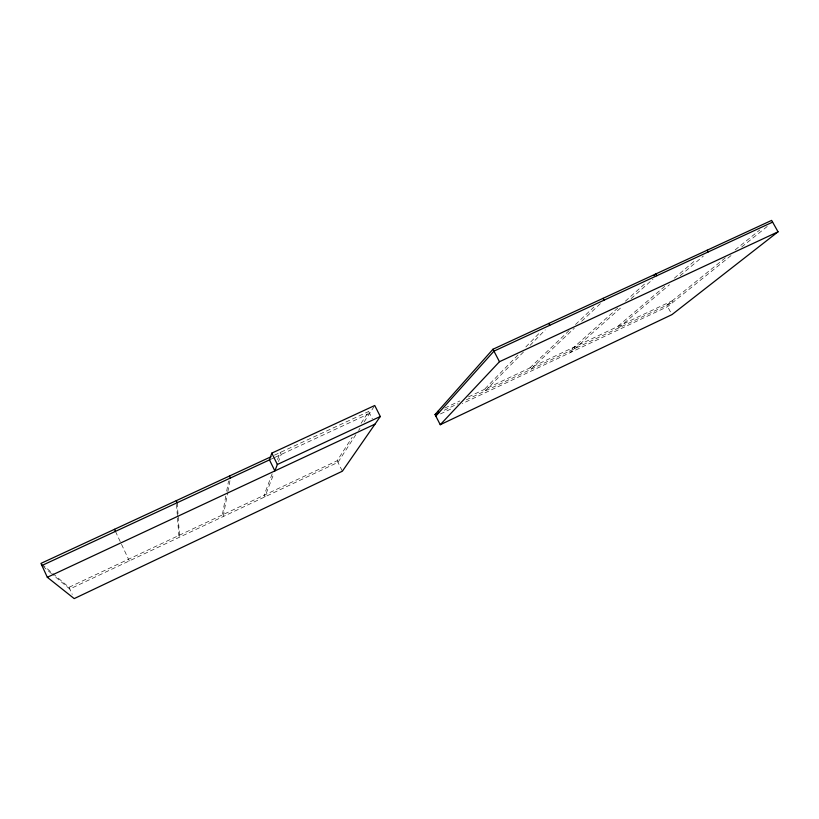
<?xml version="1.0" encoding="UTF-8"?>
<svg xmlns="http://www.w3.org/2000/svg" width="819" height="819" viewBox="0 0 819 819"><rect width="100%" height="100%" fill="white"/><g stroke="black" fill="none" stroke-linecap="round" stroke-linejoin="round"><path stroke-width="0.61" stroke-dasharray="4.09 3.07" d="M225.788 496.109L222.338 514.946L223.137 516.594L227.61 492.946M226.699 491.083L228.542 481.04M227.846 491.707L230.426 478.02M272.164 473.863L264.076 495.249L264.875 496.877L273.495 474.488M277.549 459.602L280.241 452.477L281.214 454.453L278.491 461.517M41.912 564.219L68.991 587.315L337.172 460.749L352.221 437.192M361.118 423.269L368.652 411.496L372.317 418.765M355.856 434.694L337.96 462.346L69.779 589.035L52.488 574.436M358.609 430.436L359.981 428.306M364.117 421.928L374.099 406.49M517.884 355.067L484.357 389.414L485.155 390.95L523.74 351.75M525.829 346.939L540.827 331.572M530.026 345.362L545.28 329.862M569.133 330.569L529.729 368.018L530.528 369.543L574.252 328.276M575.552 324.478L593.877 307.053M581.695 321.253L600.307 303.695M617.802 307.975L569.737 350.993L570.526 352.477L622.512 306.245M625.409 301.167L645.372 283.292M631.091 298.618L652.999 279.136M664.721 286.374L617.424 326.679L618.222 328.153L669.481 284.736M674.375 278.153L695.607 260.053M680.128 275.727L703.337 256.06M725.317 257.852L666.809 305.18L671.959 314.619M735.175 249.887L759.807 229.955M730.998 255.61L667.598 306.613L462.315 403.593M741.697 247L767.659 226.116M440.438 413.933L453.132 407.934M444.85 408.036L459.858 400.962M468.509 396.887L672.112 300.89L672.901 302.344L464.782 400.573M444.256 410.217L458.067 403.695M270.823 459.275L274.672 457.483M275.225 457.227L369.615 413.421M274.467 455.149L368.652 411.496M42.885 566.318L51.525 573.628M574.068 347.113L574.866 348.618M337.172 460.749L342.373 471.201M115.448 531.388L129.31 560.913M68.991 587.315L72.236 594.348M176.525 504.412L177.436 516.84M177.528 518.079L178.808 535.483L179.607 537.151L178.112 515.468M177.232 502.712L178.02 514.189"/><path stroke-width="1.23" d="M271.795 453.142L269.471 459.899L274.877 470.915L277.365 464.475L380.303 416.502L374.744 405.497L271.795 453.142L277.365 464.475M380.303 416.502L342.373 471.201L74.201 598.607L47.318 577.272L40.95 563.4L271.007 456.756M435.043 414.557L492.956 349.242L771.631 220.393L778.05 231.808L671.959 314.619L440.243 424.713L435.043 414.557L437.346 413.472M435.831 416.103L493.949 351.146L772.604 222.133M440.243 424.713L499.467 361.711L778.05 231.808M653.931 275.634L655.824 273.935L656.818 275.747M47.318 577.272L375.02 424.119M41.923 565.509L270.035 459.633M707.186 250.184L708.169 251.965M603.04 298.341L604.033 300.184M548.771 323.433L549.764 325.307M492.956 349.242L499.467 361.711M437.93 411.302L438.738 412.868M229.463 476.013L230.426 478.02M176.259 500.675L177.232 502.712M114.476 529.309L115.448 531.388"/></g></svg>
